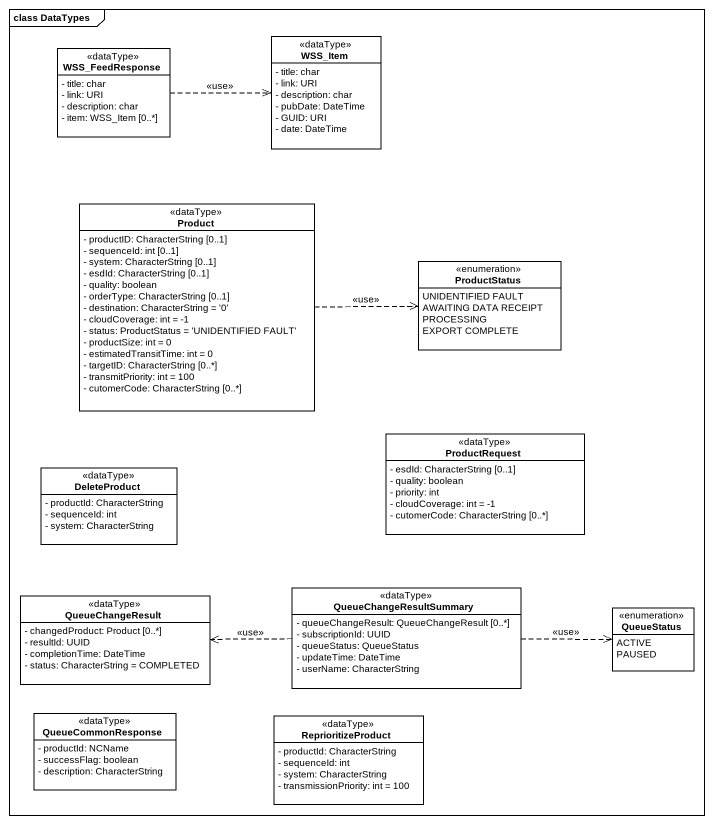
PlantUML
@startuml
mainframe class DataTypes
hide circle
hide empty members
skinparam classAttributeIconSize 0
class WSS_FeedResponse <<dataType>> {
  - title: char
  - link: URI
  - description: char
  - item: WSS_Item [0..*]
}
class WSS_Item <<dataType>> {
  - title: char
  - link: URI
  - description: char
  - pubDate: DateTime
  - GUID: URI
  - date: DateTime
}
class Product <<dataType>> {
  - productID: CharacterString [0..1]
  - sequenceId: int [0..1]
  - system: CharacterString [0..1]
  - esdId: CharacterString [0..1]
  - quality: boolean
  - orderType: CharacterString [0..1]
  - destination: CharacterString = '0'
  - cloudCoverage: int = -1
  - status: ProductStatus = 'UNIDENTIFIED FAULT'
  - productSize: int = 0
  - estimatedTransitTime: int = 0
  - targetID: CharacterString [0..*]
  - transmitPriority: int = 100
  - cutomerCode: CharacterString [0..*]
}
enum ProductStatus {
  UNIDENTIFIED FAULT
  AWAITING DATA RECEIPT
  PROCESSING
  EXPORT COMPLETE
}
class ProductRequest <<dataType>> {
  - esdId: CharacterString [0..1]
  - quality: boolean
  - priority: int
  - cloudCoverage: int = -1
  - cutomerCode: CharacterString [0..*]
}
class DeleteProduct <<dataType>> {
  - productId: CharacterString
  - sequenceId: int
  - system: CharacterString
}
class QueueChangeResult <<dataType>> {
  - changedProduct: Product [0..*]
  - resultId: UUID
  - completionTime: DateTime
  - status: CharacterString = COMPLETED
}
class QueueChangeResultSummary <<dataType>> {
  - queueChangeResult: QueueChangeResult [0..*]
  - subscriptionId: UUID
  - queueStatus: QueueStatus
  - updateTime: DateTime
  - userName: CharacterString
}
enum QueueStatus {
  ACTIVE
  PAUSED
}
class QueueCommonResponse <<dataType>> {
  - productId: NCName
  - successFlag: boolean
  - description: CharacterString
}
class ReprioritizeProduct <<dataType>> {
  - productId: CharacterString
  - sequenceId: int
  - system: CharacterString
  - transmissionPriority: int = 100
}
WSS_FeedResponse .right.> WSS_Item : <<use>>
Product .right.> ProductStatus : <<use>>
QueueChangeResultSummary .left.> QueueChangeResult : <<use>>
QueueChangeResultSummary .right.> QueueStatus : <<use>>
@enduml
